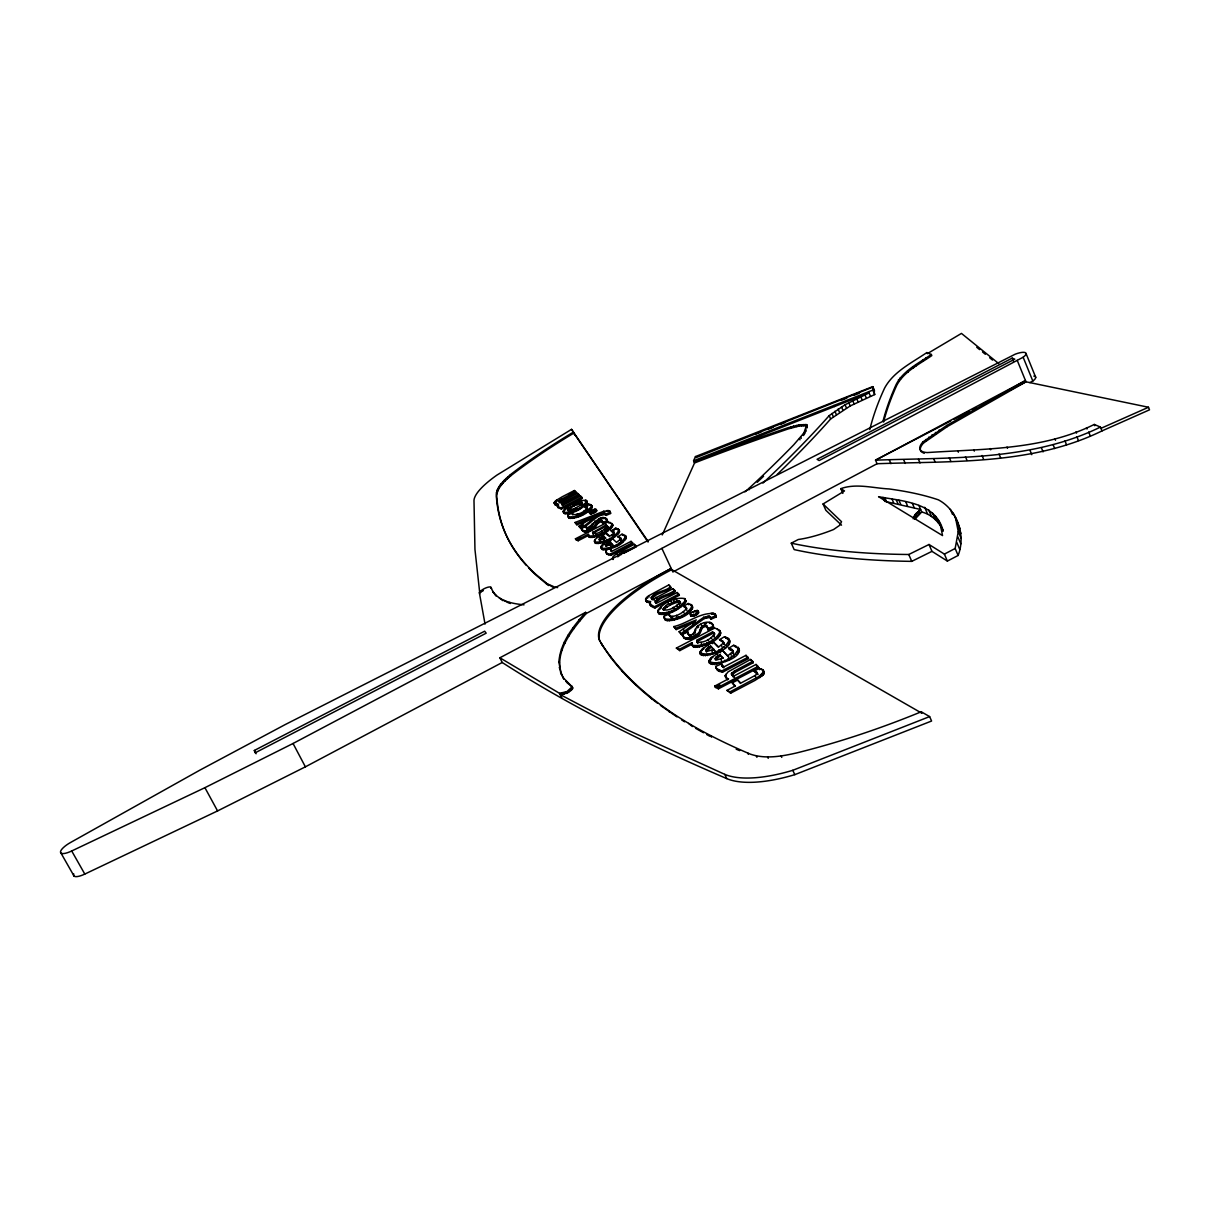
<?xml version="1.0" encoding="UTF-8"?>
<svg xmlns="http://www.w3.org/2000/svg" width="1210" height="1210" viewBox="0 0 1210 1210"><rect width="100%" height="100%" fill="white"/><g stroke="black" fill="none" stroke-linecap="round" stroke-linejoin="round"><path stroke-width="1.5" d="M673.788 626.583L675.603 628.323L696.325 619.928L679.128 631.726L681.033 633.571L703.736 617.281L709.226 616.132L711.132 619.172L716.305 616.949L715.17 613.848C701.044 611.383 687.31 623.634 673.788 626.583L676.178 629.578L695.19 621.864M716.305 616.949L715.17 613.848M708.137 630.047L707.381 627.098C701.437 624.103 701.392 632.906 698.019 635.295C694.116 637.685 688.762 641.043 684.27 638.336L683.68 637.08C688.898 639.893 695.205 635.915 699.138 632.437C700.076 629.155 702.375 623.286 706.791 625.827L708.137 630.047L713.552 627.688C713.204 619.202 702.405 622 698.064 625.872C694.313 628.141 694.842 637.005 688.566 634.388L689.806 636.052L689.216 634.796M713.552 627.688L711.828 623.226M620.7 539.07L616.51 542.383L612.426 538.616L602.323 544.833L600.947 546.784L601.325 548.221C609.991 549.34 621.834 543.971 625.827 536.212L621.88 534.275L617.705 536.711L620.987 538.737L621.229 540.189L620.458 537.633L617.705 536.711M601.415 545.876L601.854 549.34C610.021 550.338 625.086 544.954 625.827 536.212M575.415 538.828L577.609 539.66L588.468 534.049L588.529 535.939C596.923 536.938 608.343 531.553 612.32 524.066L608.237 521.888L575.415 538.828L578.123 540.764L588.998 535.153L589.043 537.028C597.438 538.042 608.872 532.642 612.835 525.17L612.32 524.066M587.047 507.519L587.546 508.578L584.657 506.43C591.75 508.85 575.385 517.26 572.269 513.796L572.39 513.01L567.974 514.885L568.337 517.063L568.473 515.944M605.681 551.064L606.77 553.893L610.793 555.345L633.042 543.834L632.512 542.715L610.264 554.225C605.166 554.513 603.714 548.901 610.475 548.947L611.02 550.777L610.475 548.947M613.712 531.508L613.546 533.504L609.779 536.196L605.786 532.521L598.889 536.287L594.866 539.675L595.275 543.093C603.866 544.167 615.542 538.858 619.535 531.205L618.476 529.299L615.92 528.271L611.005 530.615L614.226 532.612L611.005 530.615M582.161 530.086L581.677 527.983L586.109 526.048L586.472 528.029M594.397 540.567L594.76 541.989C603.336 543.048 615.013 537.754 619.006 530.101M586.427 527.847C592.371 527.242 602.746 509.501 607.405 521.828L602.822 523.854L602.474 521.631C595.517 521.48 592.159 535.455 582.766 531.19L581.677 527.983M669.19 615.043L669.705 615.966C675.724 617.539 682.864 612.835 686.66 608.464L683.514 606.24L688.142 603.487L691.515 604.743C695.296 614.71 673.002 622.424 665.288 620.004L664.048 616.192L669.251 614.03L669.765 616.268L669.251 614.03M664.592 618.855L664.048 616.192M645.611 598.98L646.11 600.705L649.498 601.552L650.057 602.746L646.684 601.914L645.611 598.98L648.5 595.864L668.782 584.929L671.005 587.652C666.196 592.31 654.323 593.082 651.857 599.54C650.042 591.735 667.33 591.614 670.446 586.457M685.934 601.688L684.86 598.617C675.256 596.651 662.006 602.958 657.695 611.67L658.769 613.712C668.464 615.996 680.08 609.326 685.934 601.688L684.86 598.617M744.936 491.88A61.12 18.21 -24.6 0 0 748.733 488.568L755.403 482.382A941.38 225.211 -28.2 0 0 793.775 444.751L803.894 433.014L806.783 424.619L798.691 424.952L787.876 427.78A1081.196 449.727 -26.1 0 0 694.071 461.857L869.067 392.917L845.064 404.745L829.198 415.62A953.404 228.372 -28.2 0 1 765.522 480.703L762.95 483.092M806.586 426.782L807.085 427.886L806.783 424.619M613.031 559.534L613.016 556.661L616.873 553.514L634.312 544.318L635.81 545.665L636.339 546.799L623.997 553.182M658.27 609.477L658.769 613.712M687.915 632.013L688.445 634.418L687.915 632.013L682.682 634.252L683.378 636.838L682.682 634.252M648.061 541.354L573.873 433.074A271.146 76.578 -24.6 0 0 510.817 475.711C504.01 481.807 494.89 489.294 497.038 499.639A1799.951 434.723 -17.5 0 0 526.289 565.312M479.644 592.098L474.955 549.461L473.987 500.547A69.197 18.392 -25.6 0 1 496.962 475.076L571.528 429.353L573.419 432.106A271.191 76.472 -24.6 0 0 510.348 474.728C503.541 480.809 494.406 488.295 496.554 498.626A1800.314 434.163 -17.5 0 0 535.667 574.175L547.192 583.795L554.528 587.001A100.611 30.341 -25.1 0 0 557.644 587.591M561.985 504.449L562.484 505.493L565.025 502.831L579.197 495.45L578.713 494.406L564.525 501.787L561.985 504.449L563.134 505.039L580.558 496.07L582.328 498.263L561.38 509.047L558.082 507.61L557.235 506.022L558.218 504.086L554.165 503.042L555.647 500.728L562.347 496.705L574.372 490.519L575.612 491.638L576.111 492.682L562 500.017L559.459 502.664L559.686 500.123L575.612 491.638M557.235 504.177L558.082 507.61M931.957 551.352L911.75 561.364A947.354 256.384 -19.3 0 1 794.153 549.597L791.279 543.169A948.186 254.614 -19.4 0 0 908.77 554.498L929.008 544.485L931.957 551.352L947.385 561.077L958.123 555.451C966.003 535.44 957.609 509.97 938.37 499.836C922.398 494.436 905.791 491.23 889.123 488.946C873.151 488.144 856.256 483.108 840.814 488.643L842.871 493.362M958.123 555.451L955.159 548.478L958.259 531.598L955.416 517.32M591.766 505.659L592.28 506.733C588.075 513.872 577.079 519.09 568.806 517.925L568.307 516.867C576.58 518.016 587.561 512.798 591.766 505.659L588.665 504.116L584.657 506.43M606.165 515.399C600.054 507.504 587.879 526.35 580.392 527.53L579 526.199L593.944 516.443L576.399 523.748L575.068 522.478L603.775 511.255L609.749 511.013L610.551 513.479L606.165 515.399L605.696 513.721M607.481 526.577L605.998 525.004L592.613 532.612C596.485 535.788 604.229 529.874 607.481 526.577L607.662 528.241L607.148 527.136M607.995 527.666L607.284 525.7M679.778 601.264C681.654 604.153 679.748 601.43 678.023 602.141C673.199 603.276 668.661 605.65 664.759 608.675C660.448 613.001 666.226 603.019 669.69 603.896C691.651 593.686 671.505 613.818 663.035 609.401M610.551 513.479L609.749 511.013M558.899 661.749C560.411 642.374 573.268 626.372 585.625 612.351L586.184 613.53C571.317 630.546 550.792 655.669 563.936 679.082L560.729 672.942L558.899 661.749L559.489 662.959M607.405 521.828L606.83 519.029M563.149 511.664L563.482 512.284C571.77 513.312 582.312 508.079 586.759 501.106L586.396 500.486C578.108 499.518 567.611 504.706 563.149 511.664L563.996 513.342C572.269 514.386 582.827 509.138 587.258 502.165L586.759 501.106M563.799 509.954L563.996 513.342M602.822 523.854L601.945 520.542C595.002 520.451 591.614 534.336 582.252 530.101M913.202 518.833L915.214 514.492L920.613 509.486L884.782 501.363L883.043 497.37M589.013 529.103L586.956 528.936L586.109 526.048M728.692 648.212L732.247 649.619L733.366 652.856L732.897 650.859L729.297 649.513L728.692 648.212L733.547 645.293C759.774 659.011 677.691 676.632 722.37 650.375L728.617 656.939L722.37 650.375M723.459 642.964L724.049 644.249L723.459 642.964L718.74 646.987L713.235 641.86C669.069 667.739 749.958 650.254 724.276 636.823L719.466 639.697L723.55 642.359L719.466 639.697M691.681 643.962L691.923 642.692L679.188 649.346L676.375 648.091L714.792 628.02C733.351 634.978 700.333 650.284 692.831 646.458L691.681 643.962L692.831 646.458M692.271 645.232L691.923 642.692M567.687 509.697C569.577 506.612 580.997 499.67 581.738 504.01C577.775 507.761 565.584 512.858 567.777 509.274M585.625 612.351L499.881 657.786L559.564 693.345L567.051 691.545L572.133 686.781L563.331 677.857M499.881 657.786L502.211 662.49C573.207 708.183 649.316 745.33 726.802 778.62A101.579 39.552 -24.1 0 0 794.804 774.657L931.579 721.024L929.628 716.592L792.792 770.301A101.64 39.416 -24.1 0 1 724.79 774.37L627.279 729.872L560.169 694.585L567.656 692.785L572.496 688.838L572.542 687.386L565.796 681.29M696.869 641.073L697.247 639.924L712.448 631.983L714.505 633.495C711.873 638.986 703.252 643.296 697.247 642.162L696.869 641.073L697.837 643.433L697.247 642.162M697.459 642.344L697.247 639.924M692.241 645.187C702.012 647.305 716.668 640.604 720.177 631.181M709.257 661.416C718.543 666.271 735.423 657.665 738.75 648.106M756.991 672.382L756.749 674.242L755.07 675.498L740.838 683.09L737.646 680.05L732.247 682.879L735.423 685.934L726.938 690.396L730.069 691.833L759.26 676.299L763.692 671.656L762.845 669.72L758.972 668.343L754.193 671.353L757.974 674.575L756.991 672.382L754.193 671.353M726.938 690.396L730.689 693.179L755.055 680.383L763.026 675.18L764.312 672.987L763.555 670.658M700.227 652.719C709.423 657.423 725.97 648.953 729.373 639.561M700.832 654.005L700.635 650.557M725.259 676.677L727.739 679.748L725.168 675.558L728.133 671.822L750.563 659.465L752.65 661.356L753.255 662.687L735.014 672.382L731.914 675.286M726.605 679.037L725.652 674.378M655.351 602.202L655.911 603.412C658.406 596.908 670.325 596.137 675.165 591.448L674.605 590.238C669.75 594.927 657.847 595.698 655.351 602.202L656.833 603.049L677.101 592.507L679.37 595.29L655.018 607.949C652.22 607.662 647.819 604.334 650.693 601.491L649.498 601.552M664.713 618.779C674.288 621.033 688.263 614.665 692.18 605.711M727.134 678.432L728.541 678.84L714.762 686.07L715.382 687.401L718.453 688.823L758.746 667.693L756.023 664.441L733.925 676.027L731.717 675.029L731.566 673.35L734.409 671.051L752.65 661.356M662.248 534.941L694.555 462.946A1080.953 450.256 -26.1 0 1 788.36 428.885L799.175 426.056L807.267 425.723M694.555 462.946L693.572 460.783L695.478 456.563L872.682 386.64L874.573 391.057M608.04 527.182L606.512 526.108L593.535 532.808L593.354 534.517L592.613 532.612M657.695 611.67L658.195 612.502C667.89 614.771 679.506 608.101 685.374 600.462M883.572 422.018A1930.873 508.986 -14 0 1 896.701 385.43C903.885 371.606 919.388 364.21 931.806 355.589L931.337 354.485C918.919 363.106 903.416 370.487 896.232 384.326A1931.372 508.382 -14 0 0 883.088 420.883M646.17 600.175L646.125 598.012M586.109 509.213L586.608 510.287L587.546 509.077L586.744 507.081M690.078 614.256L690.834 616.056C693.133 617.115 700.439 613.969 697.943 611.685L697.368 610.445C681.548 613.954 697.852 618.628 697.368 610.445M940.14 523.733L942.529 535.576L878.581 496.705C902.206 501.182 935.663 502.105 943.029 530.524C939.036 521.722 931.231 514.28 921.702 512.011L914.836 519.317L913.747 516.791M728.012 655.639L732.776 651.555M802.986 434.39L803.47 435.494L805.179 432.787L804.695 431.683M596.364 511.406L596.666 510.363L594.609 509.213L590.661 510.983L589.436 512.753L590.525 514.023L595.486 512.133L596.364 511.406L595.592 509.108M722.733 658.195L720.298 655.896L715.443 659.873L715.654 657.363L719.693 654.595L723.353 658.043L716.426 660.025L714.838 658.588M711.162 647.274L706.337 651.207L706.564 648.726L710.557 646.004L714.732 650.647L710.557 646.004M582.524 503.799C577.699 503.587 570.243 506.824 568.367 511.089M593.777 523.295L592.824 524.565L592.31 523.491M612.562 544.409L605.771 545.892L606.407 544.213L609.916 541.944L613.092 545.529L609.916 541.944M610.43 543.063L606.18 546.285L605.65 545.165M603.276 535.788L603.79 536.892L599.57 540.083L599.812 538.027L603.276 535.788L605.877 538.193L600.19 539.978L599.056 538.979M485.044 624.103L479.357 592.688L480.597 591.161A6.231 1.845 -26.2 0 1 486.435 587.697A6.231 1.845 -26.2 0 1 490.942 587.334L491.472 588.423A6.231 1.845 -26.2 0 0 491.003 588.12M635.81 545.665C631.393 550.051 619.853 550.731 617.826 556.887M556.872 499.821L557.371 500.849L555.254 502.604L554.755 501.575M661.9 548.433L672.866 571.997L877.068 463.733C952.663 460.965 1032.221 465.033 1101.962 430.926L1100.434 427.07L1094.264 424.438C1042.46 450.18 983.639 448.789 927.299 452.57A33.865 10.527 -22.7 0 1 922.988 441.862L946.749 425.451L1025.46 380.545L1017.232 360.353L1023.146 357.222A11.283 3.297 -22.3 0 0 1025.203 352.579A11.283 3.297 -22.3 0 0 1015.311 354.137L285.197 724.578L199.832 770.165L70.634 842.447A13.355 4.023 -29.5 0 0 60.5 852.233A13.355 4.023 -29.5 0 0 71.708 850.978L204.913 787.68L293.047 743.485L1017.232 360.353M921.854 452.177A33.85 10.542 -22.7 0 1 923.487 443.057L947.248 426.631L1025.959 381.8L1148.487 407.256L1149.5 409.827L1101.962 430.926M604.501 529.314L605.015 530.419L606.149 529.632L606.528 527.802M589.436 512.753L595.849 510.333M777.289 474.35A953.026 229.31 -28.2 0 0 830.65 418.947L850.222 405.94L874.709 394.551L873.136 386.973L695.962 457.637L695.478 456.563M711.132 619.172L709.801 617.372L704.311 618.537L681.623 634.811L679.128 631.726M606.21 514.81C597.044 513.025 589.512 525.76 580.906 528.619L579 526.199M579.514 527.288L583.129 525.034L582.615 523.945M931.337 354.485L926.86 352.564C911.871 362.773 893.434 371.636 884.601 388.108A1963.24 517.199 -14 0 0 869.793 429.565M651.298 598.345L653.914 598.859L672.911 588.695L674.605 590.238M841.525 525.17L825.855 510.302L823.072 503.98L844.504 490.942L840.814 488.643M558.975 501.621L561.062 501.908L577.457 493.287L578.713 494.406M611.519 531.719L614.272 530.116M585.156 507.489L587.833 505.946M1029.876 382.602L1032.826 381.044A11.253 3.388 -22.2 0 0 1033.809 376.083M586.184 613.53L671.217 568.473A109.172 36.028 -24.8 0 0 599.162 639.636C613.394 664.88 634.539 685.767 657.499 703.207M73.795 873.938A13.31 4.129 -29.6 0 0 84.806 874.074L217.573 810.927L305.389 766.837L502.211 662.49M715.382 687.401L719.965 684.996M714.762 686.07L717.832 687.492L758.141 666.362M676.375 648.091L679.793 650.617L692.513 643.962M697.837 641.179L713.038 633.254L714.747 634.237L714.157 632.966M746.025 655.321L724.034 666.846L721.387 663.942L715.7 666.408L715.942 667.602L718.392 670.9L722.491 672.246L748.688 658.512L746.025 655.321L746.63 656.637M929.008 544.485L944.39 554.104L955.159 548.478M716.638 668.707L721.871 670.93L748.082 657.196M950.742 420.989L875.526 460.178L877.068 463.733M954.085 419.25L969.134 411.415M972.477 409.661L975.82 407.921M984.184 403.565L987.526 401.826M1002.561 393.991L1007.582 391.374M1010.925 389.635L1025.959 381.8L1025.46 380.545L875.526 460.178C951.151 457.289 1030.693 461.192 1100.434 427.07M649.725 603.941L654.444 606.739L678.81 594.08M791.279 543.169L798.282 539.509A64.553 20.631 -23.7 0 0 833.599 529.511L839.695 525.291L841.54 521.692L823.072 503.98M254.342 750.457L484.666 631.197L486.178 633.178L255.189 752.802L254.342 750.457L256.096 753.754M1012.195 358.13L817.068 459.301L819.17 460.571L1014.766 359.158L1012.195 358.13L1013.481 361.306M575.945 539.917L580.861 537.376M632.512 542.715L631.03 541.369L612.351 551.034L610.49 549.658M568.851 494.648L573.358 492.334M557.235 506.022L560.88 507.988L581.828 497.204M608.978 536.075L604.788 533.005M593.853 510.665L592.446 511.301L591.947 510.227M1100.934 428.355L1148.487 407.256M602.308 522.765L606.891 520.739M605.65 514.311L610.052 512.39M707.548 628.777L712.962 626.417M710.542 617.917L715.73 615.693M575.068 522.478L576.913 524.822L590.964 518.939M705.748 649.921L707.305 651.328L714.127 649.362M693.572 460.783L872.803 390.119L872.682 386.64M755.615 434.103L760.878 432.03M767.896 429.263L773.16 427.19M780.178 424.423L785.441 422.335M841.585 400.192L846.849 398.12M853.867 395.352L859.13 393.28M593.702 516.246L598.844 514.28M706.58 623.483L705.006 623.921L704.432 622.666M600.553 642.344C635.084 696.204 692.695 729.645 750.23 754.102C765.159 759.245 781.327 756.386 796.301 753.013A344.305 121.529 -23.3 0 0 921.249 711.783L929.628 716.592M558.717 505.13L555.027 504.706L554.256 502.347M524.021 604.834C512.722 603.684 499.533 601.43 492.712 591.297L496.009 595.925L495.465 594.806M584.974 500.985L587.258 502.165M709.347 623.256L710.512 623.452L709.937 622.197M683.514 606.24L686.66 608.464L686.176 607.223M670.9 617.584L671.716 617.765L671.142 616.54M553.635 587.636L550.217 585.489M508.82 603.034L503.98 600.402M619.535 531.205L616.813 528.467M736.209 749.187L739.673 750.654M607.344 520.118L604.788 517.623M592.28 506.733L590.072 504.313M764.16 672.004L760.924 668.707M502.936 600.674L499.231 597.861M692.407 726.529L688.581 723.414M695.584 728.314L703.539 732.746M706.716 734.515L709.892 736.3M690.471 605.061L692.755 606.936M684.421 599.268L685.964 600.674M720.767 632.452L717.227 628.792M660.448 705.385L676.965 716.88M681.563 719.844L684.618 721.81M625.025 536L626.341 537.331M729.963 640.846L727.573 637.776M737.51 647.577L739.355 649.407M998.794 363.635L961.451 333.416L927.329 353.668L926.86 352.564M976.742 347.27L979.616 349.599M982.49 351.944L985.364 354.273M989.674 357.767L992.548 360.096M576.111 492.682L574.372 490.519M579.197 495.45L577.457 493.287M582.328 498.263L580.558 496.07M671.005 587.652L668.782 584.929M675.165 591.448L672.911 588.695M679.37 595.29L677.101 592.507M753.255 662.687L750.563 659.465M758.746 667.693L756.023 664.441M717.953 646.987L713.235 641.86M740.399 683.423L737.646 680.05M734.984 686.251L732.247 682.879M715.7 666.408L717.243 670.007M648.061 542.065L571.528 429.353M612.835 525.17L611.852 523.355M612.487 558.4L612.986 559.171M721.508 664.88L722.839 667.3L722.234 665.984M716.305 616.026L713.552 613.077M682.788 635.583L684.27 638.336M687.855 633.163L689.14 635.643M60.969 853.08L74.067 876.085M71.708 850.978L84.806 874.074M610.642 512.783L608.509 510.469M567.838 516.005L568.806 517.925M204.913 787.68L217.573 810.927M958.305 524.127L953.193 513.176M293.047 743.485L305.389 766.837M722.96 641.073L724.17 643.569M480.597 591.161L481.141 592.265M479.357 592.688L479.901 593.777M567.051 691.545L567.656 692.785M565.312 692.347L565.917 693.602M563.573 692.967L564.178 694.222M561.969 693.36L562.574 694.601M560.593 693.481L561.198 694.721M559.564 693.345L561.985 698.321M509.712 602.429L510.257 603.548M561.47 648.999L562.045 650.193M559.64 655.548L560.23 656.758M571.937 686.146L572.754 688.021M571.876 687.598L572.496 688.838M571.18 688.55L571.786 689.791M567.067 682.258L567.671 683.499M559.262 667.557L559.852 668.767M570.091 689.564L570.697 690.819M560.729 672.942L561.334 674.167M568.685 690.592L569.29 691.833M497.93 488.507L498.399 489.505M568.231 634.993L568.806 636.188M497.234 489.974L497.718 490.958M496.75 491.351L497.234 492.349M496.463 492.651L496.947 493.65M564.344 642.132L564.919 643.327M508.17 476.604L508.654 477.587M506.173 478.449L506.642 479.432M504.328 480.264L504.812 481.247M573.101 627.627L573.661 628.822M502.664 482.019L503.148 483.002M501.197 483.728L501.666 484.726M548.221 584.46L548.765 585.58M499.911 485.392L500.38 486.375M547.192 583.795L547.737 584.914L536.212 575.294A1799.951 434.723 -17.5 0 1 528.619 567.838M545.74 582.57L546.27 583.689M498.822 486.98L499.291 487.978M610.309 656.486L610.899 657.726M601.506 643.735L602.096 644.96M510.348 474.728L510.817 475.711M579.454 619.444L580.014 620.639M578.909 620.064L579.484 621.259M635.432 684.104L636.036 685.374M621.91 670.416L622.5 671.671M572.39 513.01L572.769 514.87L572.269 513.796M570.727 509.97L571.241 511.028L569.713 510.212M573.616 517.033L574.13 518.092M576.399 523.748L576.913 524.822M568.791 508.155L569.29 509.198M570.455 511.875L570.954 512.934M567.808 506.567L568.307 507.625M568.155 508.76L568.655 509.803M568.897 510.302L569.396 511.361M564.525 501.787L565.025 502.831M571.831 517.381L572.345 518.44M563.134 500.683L563.633 501.727M568.488 512.435L568.987 513.494M566.083 507.792L566.598 508.835M561.5 498.974L562 500.017M570.318 517.472L570.817 518.545M562.711 502.952L563.21 503.995M569.123 517.305L569.623 518.379M562.181 503.405L562.68 504.449M566.779 512.768L567.278 513.827M564.752 508.926L565.252 509.97M561.062 501.908L561.561 502.952M561.879 503.799L562.378 504.857M559.686 500.123L560.185 501.167M565.342 512.858L565.841 513.917M559.156 500.577L559.655 501.621M559.912 501.938L560.411 502.982M577.609 539.66L578.123 540.764M558.869 500.97L559.353 502.014M563.255 510.877L563.754 511.936M564.238 512.692L564.737 513.751M560.88 507.988L561.38 509.047M650.98 697.52L651.6 698.82M555.647 500.728L556.131 501.772M557.265 505.417L557.765 506.461M556.177 504.162L556.676 505.205M555.208 504.01L555.708 505.054M554.165 503.042L555.027 504.706M598.889 536.287L599.419 537.391M583.81 504.993L584.324 506.052M590.404 518.863L590.919 519.952M597.982 534.623L598.511 535.727M604.592 548.78L605.121 549.9M605.681 551.473L606.77 553.893M581.314 500.38L581.813 501.424M602.323 544.833L602.852 545.952M582.025 502.74L582.706 504.131M593.656 527.197L594.17 528.301M581.602 502.528L582.252 505.069L581.738 504.01M599.162 539.69L599.691 540.794M595.864 533.428L596.394 534.533M603.14 548.811L603.669 549.93M580.981 502.468L581.481 503.526M591.781 524.928L592.023 526.864L591.508 525.775M599.721 542.231L600.251 543.335M584.974 512.193L585.489 513.252M592.522 527.923L593.036 529.012M579.348 500.94L579.847 501.999M580.15 502.573L580.649 503.632M581.102 504.63L581.602 505.689M582.07 506.234L582.585 507.292M584.143 510.635L584.642 511.709M595.728 535.47L596.258 536.574M602.036 548.614L602.565 549.733M600.947 546.784L601.476 547.888M600.916 547.555L601.854 549.34M579.121 502.831L579.62 503.889M593.021 531.704L593.535 532.808M597.982 542.519L598.496 543.623M590.48 527.015L590.994 528.105M591.085 528.709L591.599 529.798M579.983 507.519L580.482 508.578M589.542 527.575L590.057 528.664M593.717 536.075L594.231 537.18M596.545 542.564L597.074 543.668M577.155 501.742L577.654 502.8M582.615 513.464L583.129 514.537M594.866 539.675L595.396 540.779M589.588 529.436L590.102 530.524M595.471 542.383L595.986 543.487M576.61 503.753L577.11 504.797M591.947 536.438L592.476 537.542M594.352 541.339L595.275 543.093M587.636 528.195L588.151 529.284M588.166 530.01L588.68 531.099M586.941 528.135L587.455 529.209M574.795 502.77L575.294 503.814M577.548 508.85L578.047 509.909M580.21 514.643L580.709 515.702M585.958 526.94L586.956 528.936M590.48 536.559L590.994 537.648M576.232 507.64L576.746 508.699M586.85 530.419L587.364 531.508M589.33 536.393L589.845 537.482M578.168 513.705L578.667 514.764M588.166 535.032L588.68 536.121M588.529 535.939L589.043 537.028M573.57 505.175L574.084 506.234M585.61 530.691L586.124 531.78M577.851 515.642L578.365 516.715M572.285 503.995L572.784 505.039M575.022 510.075L575.521 511.134M576.822 514.22L577.321 515.294M584.521 530.782L585.035 531.871M573.237 509.062L573.737 510.121M583.583 530.721L584.097 531.81M668.661 710.633L669.296 711.964M581.647 529.012L582.766 531.19M575.627 516.443L576.141 517.517M569.88 505.296L570.379 506.355M570.757 506.763L571.256 507.807M572.648 511.089L573.147 512.148M580.392 527.53L580.906 528.619M609.553 528.226L610.067 529.33M602.172 513.433L602.671 514.507M603.866 517.517L604.38 518.606M612.078 534.775L612.593 535.894M616.45 544.545L616.979 545.665M724.79 774.37L726.802 778.62M606.618 525.231L607.133 526.335M612.154 536.998L612.668 538.117M620.322 553.772L620.851 554.906M602.792 517.577L603.306 518.667M605.998 525.004L606.512 526.108M607.783 529.511L608.297 530.615M600.19 514.114L600.689 515.188M601.597 517.804L602.111 518.893M601.945 520.542L602.988 522.72M605.635 528.543L606.149 529.632M618.386 555.087L618.915 556.222M596.152 509.289L596.772 510.802M600.296 518.198L600.81 519.287L599.373 519.861L598.859 518.772M601.34 520.179L601.854 521.268M609.704 538.329L610.233 539.448M610.43 539.63L610.959 540.734M613.515 545.982L614.045 547.101M616.873 553.514L617.402 554.649M600.659 520.073L601.173 521.162M605.605 530.857L606.134 531.961M594.609 509.213L595.108 510.287M599.797 520.255L600.311 521.344M605.786 532.521L606.301 533.61M594.972 511.059L595.486 512.133M591.312 504.948L591.811 506.007M598.723 520.723L599.222 521.812M610.445 545.317L610.974 546.436M591.705 506.521L592.219 507.595M610.838 547.101L611.368 548.221M607.722 541.082L608.252 542.201M593.702 511.815L594.201 512.874M603.805 533.504L604.319 534.608M606.8 539.751L607.329 540.855M597.77 521.313L598.269 522.402M603.064 532.264L603.578 533.353M591.176 507.504L591.675 508.563M607.889 543.108L608.418 544.213M610.974 550.459L611.504 551.594M601.506 531.024L602.036 532.113M588.665 504.116L589.164 505.175M597.135 521.918L597.649 523.007M592.28 512.45L592.794 513.524M586.396 500.486L586.895 501.545M590.208 508.563L590.707 509.637M586.653 501.893L587.152 502.952M608.448 547.933L608.978 549.053M585.625 500.078L586.124 501.137M590.661 510.983L590.283 512.783L589.769 511.709M606.407 544.213L606.936 545.332M596.409 523.537L596.923 524.626M603.775 539.1L604.289 540.205M612.517 557.568L613.046 558.702M591.009 512.828L591.524 513.902M594.851 520.935L595.365 522.024M604.153 540.855L604.682 541.974M586.109 502.815L586.608 503.874M600.447 533.549L600.962 534.639M610.264 554.225L610.793 555.345M596.001 524.716L596.515 525.805M588.831 509.712L589.33 510.771M590.011 512.949L590.525 514.023M601.279 536.938L601.793 538.042M589.346 512.329L589.845 513.403M606.361 548.478L606.891 549.597M585.156 503.859L585.67 504.918M595.169 525.911L595.683 527M603.669 543.698L604.198 544.803M585.837 506.612L586.351 507.671M586.729 508.578L587.228 509.652M608.131 553.802L608.66 554.936M601.778 541.672L602.308 542.791M587.062 510.923L587.576 511.996M599.812 538.027L600.326 539.131M607.087 553.378L607.617 554.513M663.095 608.857L663.67 610.067M631.03 541.369L631.559 542.504M658.134 598.905L658.694 600.115M664.366 613.031L664.94 614.256M667.27 619.732L667.844 620.957M656.289 597.392L656.848 598.602M660.826 606.815L661.386 608.025M665.772 619.429L666.347 620.654M654.065 595.063L654.625 596.258M662.293 613.349L662.868 614.559M679.188 649.346L679.793 650.617M656.047 600.296L656.622 601.506M664.018 617.629L665.288 620.004M625.267 535.395L625.797 536.514M659.314 608.191L659.889 609.401M625.812 537.164L626.341 538.284M655.457 600.856L656.017 602.066M653.914 598.859L654.474 600.054M655.139 601.37L655.714 602.565M623.589 534.533L624.118 535.652M625.283 538.223L625.812 539.342M660.554 613.364L661.129 614.589M651.993 596.439L652.553 597.634M622.666 534.336L623.195 535.455L621.88 534.275M652.492 598.814L653.052 600.009M659.163 613.092L659.737 614.302M624.299 539.373L624.829 540.492M651.404 596.999L651.963 598.194M657.726 610.657L658.3 611.867M573.419 432.106L574.795 435.025M651.086 597.498L651.645 598.693M618.476 529.299L618.991 530.404M618.991 531.039L619.505 532.143M617.72 528.8L618.234 529.919M654.444 606.739L655.018 607.949M622.878 540.598L623.407 541.717M618.461 532.082L618.991 533.186M648.5 595.864L649.059 597.059M607.647 510.439L608.146 511.527M615.92 528.271L616.434 529.375L615.134 528.21M620.458 537.633L621.395 539.66M617.493 533.217L618.008 534.336M619.142 536.938L619.671 538.057M650.042 602.353L650.602 603.548M606.558 510.575L607.072 511.648M620.307 539.66L620.821 540.779M647.108 596.969L647.668 598.163M621.078 541.883L621.607 543.003M649.694 603.17L650.284 605.136M650.224 604.667L650.783 605.877M612.305 524.928L612.82 526.032M648.197 601.476L648.757 602.671M616.087 534.427L616.601 535.531M710.845 735.816L711.48 737.177M610.142 522.372L610.657 523.476M611.821 525.927L612.351 527.031M646.987 601.204L647.562 602.398M605.454 513.282L605.953 514.371M646.11 600.705L646.684 601.914M603.775 511.255L604.289 512.344M604.743 512.995L605.242 514.068M618.915 543.199L619.444 544.334M645.58 599.888L646.14 601.083M610.914 527.031L611.428 528.135M608.237 521.888L608.751 522.977M612.411 530.842L612.941 531.946M606.24 518.334L606.755 519.423M607.012 519.725L607.526 520.814M613.546 533.504L614.06 534.623M603.669 513.04L604.168 514.129M614.287 535.697L614.816 536.801M676.617 605.363L677.177 606.588M673.652 599.676L674.227 600.886M690.093 634.932L690.683 636.188M691.001 637.352L691.591 638.608M694.752 646.125L695.342 647.395M673.229 602.232L673.804 603.442M693.3 645.837L693.89 647.108M689.413 637.806L690.002 639.061M679.097 616.661L679.672 617.902M675.059 608.933L675.634 610.158M670.869 600.841L671.444 602.051M687.93 638.063L688.52 639.319M673.289 607.269L673.864 608.494M683.317 629.019L683.892 630.259M676.466 615.315L677.04 616.54M686.569 638.124L687.159 639.379M676.33 617.826L676.904 619.051M669.69 603.896L670.264 605.121M685.42 637.972L686.01 639.243M672.11 610.369L672.684 611.595M667.95 602.262L668.525 603.487M681.033 633.571L681.623 634.811M673.698 618.733L674.273 619.959M672.185 616.525L672.76 617.75M669.311 611.534L669.886 612.759M666.438 605.771L666.997 606.981M671.293 619.354L671.868 620.594M675.603 628.323L676.178 629.578M666.71 612.426L667.285 613.652M664.184 607.45L664.759 608.675M634.312 544.318L634.842 545.453M663.488 608.207L664.048 609.417M669.13 619.686L669.705 620.927M691.515 604.743L692.09 605.968M692.226 606.83L692.801 608.055M707.714 639.591L708.304 640.861M695.387 613.848L695.962 615.088M715.654 657.363L716.26 658.663M721.871 670.93L722.491 672.246M701.029 627.324L701.603 628.58M691.697 608.055L692.256 609.295M711.646 650.405L712.236 651.691M712.357 652.765L712.962 654.05M693.012 611.67L693.587 612.91M730.069 691.833L730.689 693.179M693.723 614.589L694.313 615.83M707.774 644.748L708.364 646.034M716.184 663.035L716.789 664.335M700.348 629.397L700.938 630.652M706.731 642.843L707.321 644.128M688.142 603.487L688.702 604.713M690.638 609.386L691.212 610.611M719.148 670.219L719.753 671.535M698.064 625.872L698.639 627.128M708.228 647.38L708.833 648.651M712.161 656.486L712.766 657.771M700 630.924L700.575 632.195M692.211 615.013L692.785 616.253M717.787 669.584L718.392 670.9M697.051 626.659L697.641 627.914M709.529 653.687L710.119 654.973M714.006 663.292L714.611 664.592M715.745 666.952L716.864 669.523M684.815 601.642L685.389 602.852M689.095 610.793L689.67 612.018M690.532 613.47L690.834 616.056M690.986 615.103L691.576 616.329M699.138 632.437L699.728 633.692M706.564 648.726L707.154 650.012M710.633 657.907L711.238 659.208L710.24 660.509L709.65 659.208M756.28 755.857L756.946 757.279M703.827 644.098L704.417 645.369M712.206 663.231L712.811 664.532M683.786 602.928L684.361 604.153M705.99 650.874L706.58 652.16M684.996 606.558L685.571 607.783M686.342 609.19L686.917 610.415M692.271 622.878L692.846 624.118M695.266 629.064L695.841 630.319M697.429 634.025L698.019 635.295M707.033 654.277L707.638 655.563M687.083 612.26L687.658 613.5M701.029 642.389L701.618 643.659M710.814 662.898L711.419 664.199M709.181 660.388L709.862 662.717M703.131 647.864L703.721 649.15M709.846 662.324L710.452 663.625M682.274 604.319L682.848 605.544M694.782 630.924L695.372 632.18M701.135 645.066L701.724 646.337M694.57 632.013L695.16 633.269M696.128 634.902L696.718 636.158M704.901 654.534L705.49 655.82M679.233 600.962L680.549 603.487M701.618 649.271L702.208 650.557M684.663 613.773L685.238 615.013M678.462 600.856L679.022 602.066M683.423 611.7L683.998 612.925M693.466 633.571L694.056 634.842M694.449 635.84L695.039 637.11M703.116 654.489L703.721 655.775M680.292 605.817L680.867 607.042M678.886 603.669L679.46 604.879M698.699 645.732L699.304 647.002M677.449 600.931L678.023 602.141M717.832 687.492L718.453 688.823M676.254 598.769L676.813 599.978M701.755 654.171L702.345 655.457M747.704 752.923L748.355 754.329M700.167 651.706L700.771 652.992M700.817 653.597L701.407 654.882M676.224 601.204L676.783 602.414M692.68 636.687L693.269 637.957M691.152 634.751L691.742 636.021M696.567 646.08L697.157 647.365M681.926 615.285L682.5 616.525M677.887 607.36L678.447 608.585M719.829 633.586L720.419 634.857M718.846 634.963L719.436 636.248M721.251 640.09L721.856 641.376M724.276 646.639L724.881 647.925M710.149 616.555L711.102 618.401M709.226 616.132L709.801 617.372M712.645 624.178L713.567 626.356M734.409 671.051L735.014 672.382M728.239 658.512L728.843 659.828M707.91 616.132L708.485 617.372M717.333 636.46L717.923 637.731M721.387 645.278L721.992 646.563M721.795 648.212L722.4 649.513M732.171 672.684L732.776 674M733.925 676.027L734.53 677.358M706.095 616.525L706.685 617.781M713.25 632.316L713.839 633.586M714.172 634.872L714.082 636.974L713.492 635.704M715.307 638.033L715.896 639.303M732.821 675.679L733.426 677.01L731.294 673.97M712.448 631.983L713.038 633.254M731.566 673.35L732.171 674.681M724.775 660.206L725.38 661.507M720.01 651.57L720.615 652.856M703.736 617.281L704.311 618.537M718.937 649.8L719.542 651.101M707.608 627.309L708.198 628.565M706.791 625.827L707.381 627.098M767.579 756.9L768.229 758.322M712.781 639.667L713.386 640.937M719.693 654.595L720.298 655.896M706.005 625.328L706.595 626.583M711.193 637.549L711.783 638.819M705.143 625.146L705.717 626.402M720.827 659.102L721.432 660.403M698.094 610.732L698.866 612.532M721.583 661.507L722.188 662.808M697.867 612.063L698.442 613.304M704.099 625.313L704.689 626.568M712.055 642.434L712.66 643.705M716.849 653.309L717.454 654.61M723.141 666.544L723.761 667.86M715.518 651.479L716.108 652.765M721.387 663.942L722.128 666.181M696.173 610.521L696.748 611.761M717.348 656.002L717.938 657.287M696.869 612.956L697.444 614.196M702.828 625.872L703.403 627.128M709.801 641.33L710.406 642.601M725.168 675.558L725.773 676.874M700.923 624.178L701.513 625.434M718.71 662.445L719.315 663.745M694.661 610.929L695.236 612.169M701.724 626.568L702.299 627.824M737.949 647.002L738.554 648.303M738.886 649.377L739.476 650.678M738.387 650.753L738.977 652.054M735.725 645.747L736.33 647.048M792.792 770.301L794.804 774.657M734.546 645.414L735.151 646.715L733.547 645.293M737.313 652.205L737.918 653.506M735.725 653.733L736.315 655.034M728.586 638.472L729.176 639.757M729.479 640.801L730.084 642.087M728.98 642.147L729.569 643.448M732.247 649.619L733.502 652.16M726.408 637.262L726.998 638.547M781.116 755.932L781.766 757.369M725.259 636.944L725.849 638.23M732.352 652.296L732.957 653.597M730.507 648.62L731.112 649.921M733.638 655.306L734.243 656.606M727.921 643.584L728.511 644.87M712.478 612.986L713.053 614.226M730.689 653.899L731.294 655.215M719.496 630.198L720.086 631.469M726.333 645.081L726.938 646.382M711.147 613.077L711.722 614.317M720.283 632.316L720.873 633.586M731.127 656.909L731.732 658.21M762.845 669.72L763.449 671.066M763.692 671.656L764.312 672.987M763.298 672.715L763.918 674.061M762.421 673.849L763.026 675.18M758.972 668.343L759.577 669.674M761.06 675.029L761.665 676.375M759.26 676.299L759.88 677.63M755.6 671.641L756.205 672.972M755.07 675.498L755.69 676.844M748.733 488.568L749.247 489.702M490.942 587.334L493.241 592.401M790.735 426.858L791.219 427.962M805.104 424.453L805.588 425.557M805.89 429.142L805.845 431.501L805.361 430.382M803.183 424.468L803.667 425.572M801.035 424.634L801.519 425.723M803.894 433.014L804.393 434.118M798.691 424.952L799.175 426.056M796.18 425.451L796.664 426.54M800.778 437.233L801.277 438.353M921.249 711.783L921.899 713.25L671.777 569.638A109.142 36.073 -24.8 0 0 599.736 640.846M799.508 438.716L799.991 439.835M793.503 426.086L793.987 427.175M806.752 425.678L807.236 426.782M829.198 415.62L830.65 418.947M841.495 406.908L842.931 410.22M838.106 409.086L839.543 412.398M833.932 405.456L834.401 406.56M834.915 411.264L836.352 414.591M831.935 413.457L833.387 416.784M896.171 499.685L897.911 503.723M852.657 400.54L854.094 403.868M891.936 498.853L893.676 502.876M848.785 402.627L850.222 405.94M845.064 404.745L846.501 408.072M884.782 497.613L886.506 501.621M908.77 554.498L911.75 561.364M917.528 512.027L918.617 514.553M912.4 503.511L914.155 507.595M916.272 513.282L917.361 515.808M864.863 394.702L866.299 398.014M915.214 514.492L916.303 517.018M914.367 515.672L915.456 518.198M889.395 460.087L890.938 463.672M860.718 396.577L862.14 399.89M905.761 501.787L907.515 505.856M856.635 398.529L858.072 401.841M898.939 500.244L900.679 504.283M932.381 512.858L935.239 519.559M928.69 509.849L931.534 516.519M924.697 507.292L927.541 513.947M944.39 554.104L947.385 561.077M903.719 459.815L905.261 463.415M872.803 390.119L874.709 394.551M918.859 505.387L921.702 512.011M868.583 391.798L870.489 396.23M918.98 510.756L920.069 513.282M957.897 536.953L960.831 543.865M956.868 542.579L959.817 549.521M918.481 459.346L920.023 462.976M938.128 519.816L941.017 526.577M941.561 527.953L943.014 531.356M935.542 516.186L938.416 522.917M928.796 437.143L929.295 438.338M900.134 377.898L900.603 379.002M925.786 439.502L926.285 440.697M933.697 458.681L935.239 462.341M898.44 379.653L898.909 380.772M922.988 441.862L923.487 443.057M957.004 521.782L959.908 528.604M957.957 526.547L960.876 533.398M950.364 509.349L952.512 514.401M958.259 531.598L961.179 538.495M913.066 366.736L913.535 367.84M939.051 430.064L939.55 431.259M949.351 457.819L950.909 461.494M935.451 432.424L935.95 433.603M907.485 371.183L907.954 372.287M932.018 434.783L932.532 435.978M925.801 357.903L926.27 359.007M965.474 456.76L967.017 460.45M922.58 360.005L923.048 361.109M957.866 450.967L958.38 452.192M946.749 425.451L947.248 426.631M915.909 364.634L916.363 365.738M982.036 455.474L983.579 459.21M973.808 449.878L974.322 451.103M990.188 448.562L990.703 449.802M1006.992 447.065L1007.506 448.305M999.036 453.992L1000.594 457.743M1030.194 450.876L1031.752 454.673M1041.523 448.048L1043.081 451.859M1064.966 440.924L1066.524 444.751M1026.08 353.607L1035.73 377.369M1023.146 357.222L1032.826 381.044M1054.969 438.988L1055.483 440.258M1053.154 444.72L1054.697 448.547M1075.992 431.849L1076.507 433.12M1076.87 436.689L1078.412 440.531M1088.728 432.061L1090.271 435.902M1086.504 427.735L1087.019 429.021M1094.264 424.438L1094.778 425.708M873.136 386.973L873.166 387.745M482.094 591.418A6.231 1.845 -26.2 0 1 483.334 590.571M763.57 476.271A941.259 225.529 -28.2 0 1 757.203 482.306M924.304 453.266A33.85 10.542 -22.7 0 1 922.943 452.797"/></g></svg>
